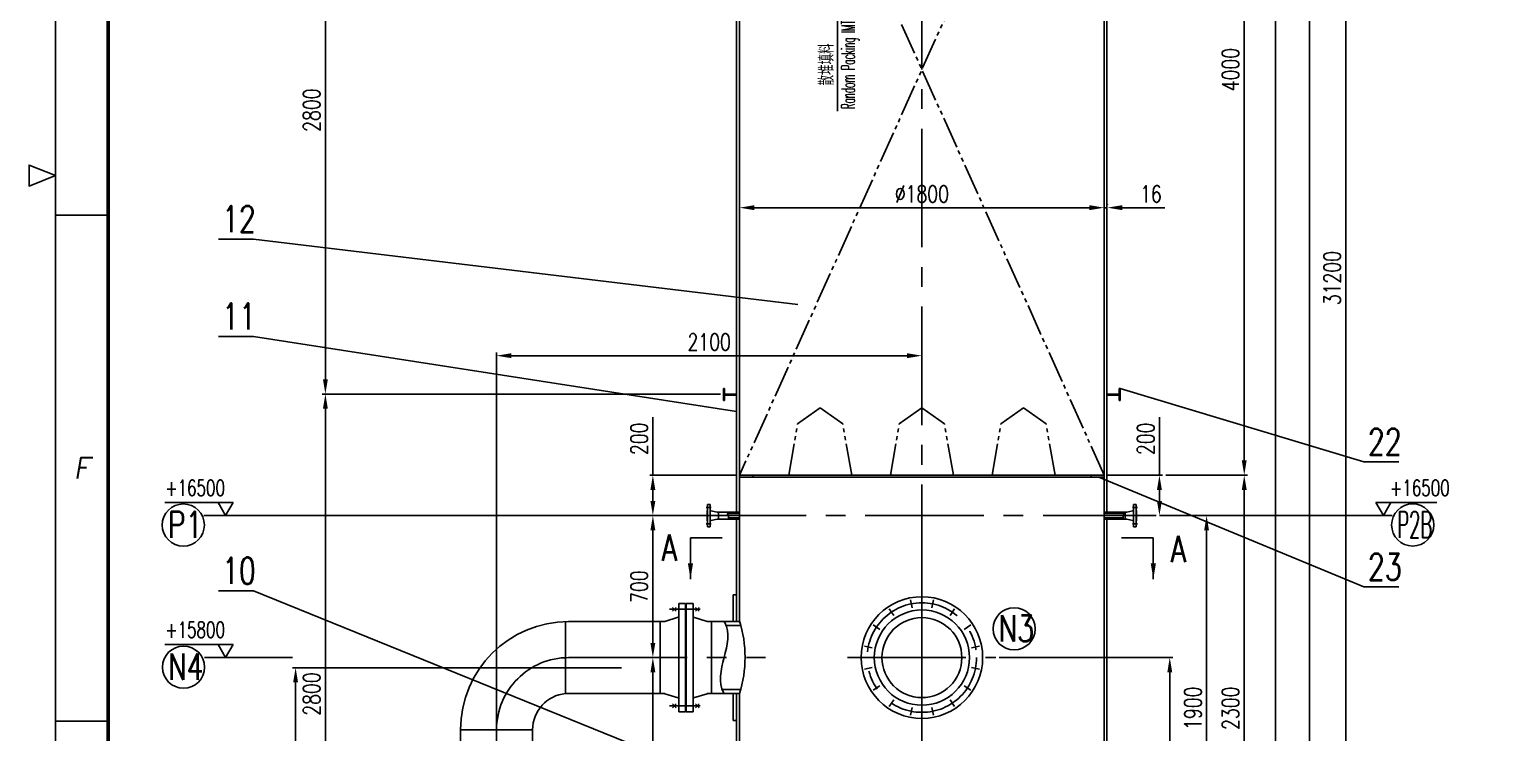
# Model space of a CAD drawing. Extents: x 45567 to 121349, y -17555 to 19241.
# Drawn here: x 45566.9 to 45843.2, y 10415.1 to 10548.6 of the extents above; entities that cross this region are included whole.
import ezdxf
from ezdxf.enums import TextEntityAlignment as Align

# ---------------------------------------------------------------- set-up
doc = ezdxf.new("R2010")
doc.units = 0
doc.header["$LTSCALE"] = 30
doc.header["$MEASUREMENT"] = 0
doc.linetypes.add('CENTER2', pattern=[1.125, 0.75, -0.125, 0.125, -0.125])
doc.linetypes.add('LIDIVIDE', pattern=[0.65, 0.4, -0.05, 0.05, -0.05, 0.05, -0.05])
doc.layers.get('DEFPOINTS').update_dxf_attribs({"linetype": 'CONTINUOUS'})
for name, color, linetype in [('1', 2, 'CONTINUOUS'), ('2', 1, 'CONTINUOUS'), ('3', 3, 'CENTER2'), ('4', 3, 'CENTER2'), ('5', 6, 'LIDIVIDE'), ('L100_9', 2, 'CONTINUOUS')]:
    doc.layers.add(name, color=color, linetype=linetype)
doc.styles.add('HZ', font='simplex.shx', dxfattribs={"width": 0.75, "bigfont": 'SBTXT.shx'})
doc.styles.get("Standard").update_dxf_attribs({"font": 'simplex', "width": 0.75, "bigfont": 'SBTXT'})
doc.dimstyles.new('STANDARD$0', dxfattribs={"dimtxt": 3.2, "dimasz": 2.8, "dimexe": 0.6, "dimexo": 0.6, "dimgap": 1, "dimtad": 1, "dimdec": 0, "dimzin": 0, "dimdsep": 46, "dimtxsty": 'HZ', "dimcen": 0.09, "dimadec": 0, "dimazin": 0, "dimtfac": 1, "dimtdec": 0, "dimtmove": 0, "dimatfit": 3, "dimfxl": 0, "dimtolj": 1, "dimtzin": 0, "dimarcsym": 0})
doc.dimstyles.new('STANDARD$7', dxfattribs={"dimscale": 0, "dimtxt": 3.2, "dimasz": 3, "dimexe": 1.25, "dimexo": 0.625, "dimgap": 1, "dimtad": 1, "dimdec": 4, "dimlfac": 50, "dimdsep": 46, "dimlunit": 6, "dimtxsty": 'HZ', "dimcen": 2.5, "dimadec": 0, "dimazin": 0, "dimtfac": 1, "dimtdec": 4, "dimtmove": 0, "dimatfit": 3, "dimfxl": 0, "dimtolj": 1, "dimtzin": 0, "dimarcsym": 0})

# ---------------------------------------------------------------- blocks, each defined once
blk = doc.blocks.new('*D1547')
at = {"layer": '1', "color": 0, "lineweight": -2}
for p, q in [((45781.58, 10456.31), (45791.14, 10456.31)), ((45790.54, 10386.03), (45790.54, 10453.51)), ((45786.96, 10383.23), (45791.14, 10383.23))]:
    blk.add_line(p, q, dxfattribs=at)
at = {"layer": '1', "color": 0}
for points in [[(45790.07, 10453.51), (45791, 10453.51), (45790.54, 10456.31)], [(45790.07, 10386.03), (45791, 10386.03), (45790.54, 10383.23)]]:
    blk.add_solid(points, dxfattribs=at)
at = {"layer": 'DEFPOINTS', "color": 0}
for p in [(45780.98, 10456.31), (45790.54, 10456.31), (45786.36, 10383.23)]:
    blk.add_point(p, dxfattribs=at)
at = {"layer": '1', "color": 0, "insert": (45787.94, 10419.77), "char_height": 3.2, "attachment_point": 5, "rotation": 90, "style": 'HZ'}
blk.add_mtext('\\A1;1900', dxfattribs=at)
blk = doc.blocks.new('*D1548')
at = {"layer": '1', "color": 0, "lineweight": -2}
for p, q in [((45751.13, 10429.38), (45784.14, 10429.38)), ((45783.54, 10386.03), (45783.54, 10426.58)), ((45783.17, 10383.23), (45782.94, 10383.23))]:
    blk.add_line(p, q, dxfattribs=at)
at = {"layer": '1', "color": 0}
for points in [[(45783.08, 10426.58), (45784.01, 10426.58), (45783.54, 10429.38)], [(45783.08, 10386.03), (45784.01, 10386.03), (45783.54, 10383.23)]]:
    blk.add_solid(points, dxfattribs=at)
at = {"layer": 'DEFPOINTS', "color": 0}
for p in [(45750.53, 10429.38), (45783.54, 10429.38), (45783.77, 10383.23)]:
    blk.add_point(p, dxfattribs=at)
at = {"layer": '1', "color": 0, "insert": (45780.94, 10406.31), "char_height": 3.2, "attachment_point": 5, "rotation": 90, "style": 'HZ'}
blk.add_mtext('\\A1;1200', dxfattribs=at)
blk = doc.blocks.new('*D1549')
at = {"layer": '1', "color": 0, "lineweight": -2}
for p, q in [((45781.58, 10464), (45781.58, 10474.97)), ((45771.69, 10464), (45782.18, 10464)), ((45781.58, 10459.11), (45781.58, 10461.2)), ((45781.58, 10456.31), (45782.18, 10456.31))]:
    blk.add_line(p, q, dxfattribs=at)
at = {"layer": '1', "color": 0}
for points in [[(45781.12, 10461.2), (45782.05, 10461.2), (45781.58, 10464)], [(45781.12, 10459.11), (45782.05, 10459.11), (45781.58, 10456.31)]]:
    blk.add_solid(points, dxfattribs=at)
at = {"layer": 'DEFPOINTS', "color": 0}
for p in [(45771.09, 10464), (45781.58, 10464), (45780.98, 10456.31)]:
    blk.add_point(p, dxfattribs=at)
at = {"layer": '1', "color": 0, "insert": (45778.98, 10470.88), "char_height": 3.2, "attachment_point": 5, "rotation": 90, "style": 'HZ'}
blk.add_mtext('\\A1;200', dxfattribs=at)
blk = doc.blocks.new('*D1550')
at = {"layer": '1', "color": 0, "lineweight": -2}
for p, q in [((45782.78, 10464), (45798.29, 10464)), ((45797.69, 10378.34), (45797.69, 10461.2)), ((45762.6, 10375.54), (45798.29, 10375.54))]:
    blk.add_line(p, q, dxfattribs=at)
at = {"layer": '1', "color": 0}
for points in [[(45797.22, 10461.2), (45798.15, 10461.2), (45797.69, 10464)], [(45797.22, 10378.34), (45798.15, 10378.34), (45797.69, 10375.54)]]:
    blk.add_solid(points, dxfattribs=at)
at = {"layer": 'DEFPOINTS', "color": 0}
for p in [(45782.18, 10464), (45797.69, 10464), (45762, 10375.54)]:
    blk.add_point(p, dxfattribs=at)
at = {"layer": '1', "color": 0, "insert": (45795.09, 10419.77), "char_height": 3.2, "attachment_point": 5, "rotation": 90, "style": 'HZ'}
blk.add_mtext('\\A1;2300', dxfattribs=at)
blk = doc.blocks.new('*D1551')
at = {"layer": '1', "color": 0, "lineweight": -2}
for p, q in [((45771.69, 10617.84), (45798.29, 10617.84)), ((45797.69, 10466.8), (45797.69, 10615.04)), ((45791.13, 10464), (45798.29, 10464))]:
    blk.add_line(p, q, dxfattribs=at)
at = {"layer": '1', "color": 0}
for points in [[(45797.22, 10615.04), (45798.15, 10615.04), (45797.69, 10617.84)], [(45797.22, 10466.8), (45798.15, 10466.8), (45797.69, 10464)]]:
    blk.add_solid(points, dxfattribs=at)
at = {"layer": 'DEFPOINTS', "color": 0}
for p in [(45771.09, 10617.84), (45797.69, 10617.84), (45790.53, 10464)]:
    blk.add_point(p, dxfattribs=at)
at = {"layer": '1', "color": 0, "insert": (45795.09, 10540.92), "char_height": 3.2, "attachment_point": 5, "rotation": 90, "style": 'HZ'}
blk.add_mtext('\\A1;4000', dxfattribs=at)
blk = doc.blocks.new('*D1565')
at = {"layer": '1', "color": 0, "lineweight": -2}
for p, q in [((45772.19, 10564), (45804.2, 10564)), ((45803.6, 10182.18), (45803.6, 10561.2)), ((45794.38, 10179.38), (45804.2, 10179.38))]:
    blk.add_line(p, q, dxfattribs=at)
at = {"layer": '1', "color": 0}
for points in [[(45803.14, 10561.2), (45804.07, 10561.2), (45803.6, 10564)], [(45803.14, 10182.18), (45804.07, 10182.18), (45803.6, 10179.38)]]:
    blk.add_solid(points, dxfattribs=at)
at = {"layer": 'DEFPOINTS', "color": 0}
for p in [(45771.59, 10564), (45803.6, 10564), (45793.78, 10179.38)]:
    blk.add_point(p, dxfattribs=at)
at = {"layer": '1', "color": 0, "insert": (45801.07, 10371.69), "char_height": 3.2, "attachment_point": 5, "rotation": 90, "style": 'HZ'}
blk.add_mtext('\\A1;10000(Q345R)', dxfattribs=at)
blk = doc.blocks.new('*D1568')
at = {"layer": '1', "color": 0, "lineweight": -2}
for p, q in [((45701.86, 10515.23), (45701.86, 10514.13)), ((45704.66, 10514.73), (45768.29, 10514.73)), ((45771.09, 10515.23), (45771.09, 10514.13))]:
    blk.add_line(p, q, dxfattribs=at)
at = {"layer": '1', "color": 0}
for points in [[(45704.66, 10515.2), (45704.66, 10514.26), (45701.86, 10514.73)], [(45768.29, 10515.2), (45768.29, 10514.26), (45771.09, 10514.73)]]:
    blk.add_solid(points, dxfattribs=at)
at = {"layer": 'DEFPOINTS', "color": 0}
for p in [(45701.86, 10515.83), (45771.09, 10515.83), (45771.09, 10514.73)]:
    blk.add_point(p, dxfattribs=at)
at = {"layer": '1', "color": 0, "insert": (45736.48, 10517.33), "char_height": 3.2, "attachment_point": 5, "style": 'HZ'}
blk.add_mtext('\\A1;%%C1800', dxfattribs=at)
blk = doc.blocks.new('*D1569')
at = {"layer": '1', "color": 0, "lineweight": -2}
for p, q in [((45768.29, 10514.73), (45765.49, 10514.73)), ((45771.09, 10515.28), (45771.09, 10515.33)), ((45771.09, 10514.73), (45771.71, 10514.73)), ((45771.71, 10515.28), (45771.71, 10515.33)), ((45774.51, 10514.73), (45782.62, 10514.73))]:
    blk.add_line(p, q, dxfattribs=at)
at = {"layer": '1', "color": 0}
for points in [[(45768.29, 10515.2), (45768.29, 10514.26), (45771.09, 10514.73)], [(45774.51, 10515.2), (45774.51, 10514.26), (45771.71, 10514.73)]]:
    blk.add_solid(points, dxfattribs=at)
at = {"layer": 'DEFPOINTS', "color": 0}
for p in [(45771.09, 10514.68), (45771.71, 10514.73), (45771.71, 10514.68)]:
    blk.add_point(p, dxfattribs=at)
at = {"layer": '1', "color": 0, "insert": (45779.97, 10517.33), "char_height": 3.2, "attachment_point": 5, "style": 'HZ'}
blk.add_mtext('\\A1;16', dxfattribs=at)
blk = doc.blocks.new('*D1574')
at = {"layer": '1', "color": 0, "lineweight": -2}
for p, q in [((45804.2, 11006.31), (45810.68, 11006.31)), ((45810.08, 10182.18), (45810.08, 11003.51)), ((45801.56, 10179.38), (45810.68, 10179.38))]:
    blk.add_line(p, q, dxfattribs=at)
at = {"layer": '1', "color": 0}
for points in [[(45809.61, 11003.51), (45810.55, 11003.51), (45810.08, 11006.31)], [(45809.61, 10182.18), (45810.55, 10182.18), (45810.08, 10179.38)]]:
    blk.add_solid(points, dxfattribs=at)
at = {"layer": 'DEFPOINTS', "color": 0}
for p in [(45803.6, 11006.31), (45810.08, 11006.31), (45800.96, 10179.38)]:
    blk.add_point(p, dxfattribs=at)
at = {"layer": '1', "color": 0, "insert": (45807.54, 10592.84), "char_height": 3.2, "attachment_point": 5, "rotation": 90, "style": 'HZ'}
blk.add_mtext('\\A1;21500(T.L TO T.L)', dxfattribs=at)
blk = doc.blocks.new('*D1575')
at = {"layer": '1', "color": 0, "lineweight": -2}
for p, q in [((45721.54, 11033.23), (45817.58, 11033.23)), ((45816.98, 9972.32), (45816.98, 11030.43)), ((45809.76, 9969.52), (45817.58, 9969.52))]:
    blk.add_line(p, q, dxfattribs=at)
at = {"layer": '1', "color": 0}
for points in [[(45816.51, 11030.43), (45817.44, 11030.43), (45816.98, 11033.23)], [(45816.51, 9972.32), (45817.44, 9972.32), (45816.98, 9969.52)]]:
    blk.add_solid(points, dxfattribs=at)
at = {"layer": 'DEFPOINTS', "color": 0}
for p in [(45720.94, 11033.23), (45816.98, 11033.23), (45809.16, 9969.52)]:
    blk.add_point(p, dxfattribs=at)
at = {"layer": '1', "color": 0, "insert": (45814.38, 10501.37), "char_height": 3.2, "attachment_point": 5, "rotation": 90, "style": 'HZ'}
blk.add_mtext('\\A1;31200', dxfattribs=at)
blk = doc.blocks.new('*D1577')
at = {"layer": '1', "color": 0, "lineweight": -2}
for p, q in [((45679.41, 10427.46), (45616.95, 10427.46)), ((45617.55, 10343.72), (45617.55, 10424.66)), ((45624.3, 10340.92), (45616.95, 10340.92))]:
    blk.add_line(p, q, dxfattribs=at)
at = {"layer": '1', "color": 0}
for points in [[(45617.09, 10424.66), (45618.02, 10424.66), (45617.55, 10427.46)], [(45617.09, 10343.72), (45618.02, 10343.72), (45617.55, 10340.92)]]:
    blk.add_solid(points, dxfattribs=at)
at = {"layer": 'DEFPOINTS', "color": 0}
for p in [(45617.55, 10427.46), (45680.01, 10427.46), (45624.9, 10340.92)]:
    blk.add_point(p, dxfattribs=at)
at = {"layer": '1', "color": 0, "insert": (45614.95, 10384.19), "char_height": 3.2, "attachment_point": 5, "rotation": 90, "style": 'HZ'}
blk.add_mtext('\\A1;3100', dxfattribs=at)
blk = doc.blocks.new('*D1578')
at = {"layer": '1', "color": 0, "lineweight": -2}
for p, q in [((45686.19, 10429.38), (45684.79, 10429.38)), ((45685.39, 10386.03), (45685.39, 10426.58)), ((45691.37, 10383.23), (45684.79, 10383.23))]:
    blk.add_line(p, q, dxfattribs=at)
at = {"layer": '1', "color": 0}
for points in [[(45684.93, 10426.58), (45685.86, 10426.58), (45685.39, 10429.38)], [(45684.93, 10386.03), (45685.86, 10386.03), (45685.39, 10383.23)]]:
    blk.add_solid(points, dxfattribs=at)
at = {"layer": 'DEFPOINTS', "color": 0}
for p in [(45685.39, 10429.38), (45686.79, 10429.38), (45691.97, 10383.23)]:
    blk.add_point(p, dxfattribs=at)
at = {"layer": '1', "color": 0, "insert": (45682.79, 10406.31), "char_height": 3.2, "attachment_point": 5, "rotation": 90, "style": 'HZ'}
blk.add_mtext('\\A1;1200', dxfattribs=at)
blk = doc.blocks.new('*D1579')
at = {"layer": '1', "color": 0, "lineweight": -2}
for p, q in [((45691.37, 10456.31), (45684.79, 10456.31)), ((45685.39, 10432.18), (45685.39, 10453.51)), ((45686.96, 10429.38), (45684.79, 10429.38))]:
    blk.add_line(p, q, dxfattribs=at)
at = {"layer": '1', "color": 0}
for points in [[(45684.93, 10453.51), (45685.86, 10453.51), (45685.39, 10456.31)], [(45684.93, 10432.18), (45685.86, 10432.18), (45685.39, 10429.38)]]:
    blk.add_solid(points, dxfattribs=at)
at = {"layer": 'DEFPOINTS', "color": 0}
for p in [(45685.39, 10456.31), (45691.97, 10456.31), (45687.56, 10429.38)]:
    blk.add_point(p, dxfattribs=at)
at = {"layer": '1', "color": 0, "insert": (45682.79, 10442.84), "char_height": 3.2, "attachment_point": 5, "rotation": 90, "style": 'HZ'}
blk.add_mtext('\\A1;700', dxfattribs=at)
blk = doc.blocks.new('*D1580')
at = {"layer": '1', "color": 0, "lineweight": -2}
for p, q in [((45685.39, 10464), (45685.39, 10474.97)), ((45701.26, 10464), (45684.79, 10464)), ((45685.39, 10459.11), (45685.39, 10461.2)), ((45703.88, 10456.31), (45684.79, 10456.31))]:
    blk.add_line(p, q, dxfattribs=at)
at = {"layer": '1', "color": 0}
for points in [[(45684.93, 10461.2), (45685.86, 10461.2), (45685.39, 10464)], [(45684.93, 10459.11), (45685.86, 10459.11), (45685.39, 10456.31)]]:
    blk.add_solid(points, dxfattribs=at)
at = {"layer": 'DEFPOINTS', "color": 0}
for p in [(45685.39, 10464), (45701.86, 10464), (45704.48, 10456.31)]:
    blk.add_point(p, dxfattribs=at)
at = {"layer": '1', "color": 0, "insert": (45682.79, 10470.88), "char_height": 3.2, "attachment_point": 5, "rotation": 90, "style": 'HZ'}
blk.add_mtext('\\A1;200', dxfattribs=at)
blk = doc.blocks.new('*D1590')
at = {"layer": '1', "color": 0, "lineweight": -2}
for p, q in [((45655.71, 10413.26), (45655.71, 10487.25)), ((45658.51, 10486.65), (45733.68, 10486.65)), ((45736.48, 10483.52), (45736.48, 10487.25))]:
    blk.add_line(p, q, dxfattribs=at)
at = {"layer": '1', "color": 0}
for points in [[(45658.51, 10487.12), (45658.51, 10486.19), (45655.71, 10486.65)], [(45733.68, 10487.12), (45733.68, 10486.19), (45736.48, 10486.65)]]:
    blk.add_solid(points, dxfattribs=at)
at = {"layer": 'DEFPOINTS', "color": 0}
for p in [(45736.48, 10486.65), (45736.48, 10482.92), (45655.71, 10412.66)]:
    blk.add_point(p, dxfattribs=at)
at = {"layer": '1', "color": 0, "insert": (45696.09, 10489.25), "char_height": 3.2, "attachment_point": 5, "style": 'HZ'}
blk.add_mtext('\\A1;2100', dxfattribs=at)
blk = doc.blocks.new('*D1595')
at = {"layer": '1', "color": 0, "lineweight": -2}
for p, q in [((45698.22, 10479.38), (45622.61, 10479.38)), ((45623.21, 10374.49), (45623.21, 10476.58)), ((45698.22, 10371.69), (45622.61, 10371.69))]:
    blk.add_line(p, q, dxfattribs=at)
at = {"layer": '1', "color": 0}
for points in [[(45622.74, 10476.58), (45623.67, 10476.58), (45623.21, 10479.38)], [(45622.74, 10374.49), (45623.67, 10374.49), (45623.21, 10371.69)]]:
    blk.add_solid(points, dxfattribs=at)
at = {"layer": 'DEFPOINTS', "color": 0}
for p in [(45623.21, 10479.38), (45698.82, 10479.38), (45698.82, 10371.69)]:
    blk.add_point(p, dxfattribs=at)
at = {"layer": '1', "color": 0, "insert": (45620.61, 10422.47), "char_height": 3.2, "attachment_point": 5, "rotation": 90, "style": 'HZ'}
blk.add_mtext('\\A1;2800', dxfattribs=at)
blk = doc.blocks.new('*D1596')
at = {"layer": '1', "color": 0, "lineweight": -2}
for p, q in [((45698.22, 10587.07), (45622.61, 10587.07)), ((45623.21, 10482.18), (45623.21, 10584.27)), ((45698.22, 10479.38), (45622.61, 10479.38))]:
    blk.add_line(p, q, dxfattribs=at)
at = {"layer": '1', "color": 0}
for points in [[(45622.74, 10584.27), (45623.67, 10584.27), (45623.21, 10587.07)], [(45622.74, 10482.18), (45623.67, 10482.18), (45623.21, 10479.38)]]:
    blk.add_solid(points, dxfattribs=at)
at = {"layer": 'DEFPOINTS', "color": 0}
for p in [(45623.21, 10587.07), (45698.82, 10587.07), (45698.82, 10479.38)]:
    blk.add_point(p, dxfattribs=at)
at = {"layer": '1', "color": 0, "insert": (45620.61, 10533.23), "char_height": 3.2, "attachment_point": 5, "rotation": 90, "style": 'HZ'}
blk.add_mtext('\\A1;2800', dxfattribs=at)

msp = doc.modelspace()

# ---------------------------------------------------------------- linework, layer by layer
at = {"layer": '1', "ltscale": 3}
msp.add_line((45720.470294, 10560.349577), (45720.470294, 10533.011803), dxfattribs=at)
at = {"layer": '1'}
for p, q in [((45609.583274, 10508.77843), (45712.938827, 10496.363742)), ((45609.583274, 10490.315754), (45701.247874, 10476.072882)), ((45820.366564, 10466.520776), (45774.132488, 10480.401187)), ((45770.061544, 10463.612726), (45820.38168, 10442.784581)), ((45605.689141, 10458.77788), (45592.724501, 10458.77788)), ((45684.7942, 10456.305033), (45600.098875, 10456.305033)), ((45602.833744, 10458.77788), (45604.261442, 10456.305033)), ((45604.261442, 10456.305033), (45605.689141, 10458.77788)), ((45791.135721, 10456.305033), (45825.749436, 10456.305033)), ((45822.694919, 10458.77788), (45834.22889, 10458.77788)), ((45824.122617, 10456.305033), (45822.694919, 10458.77788)), ((45825.550316, 10458.77788), (45824.122617, 10456.305033)), ((45609.583274, 10442.040893), (45715.645875, 10399.076405)), ((45689.12949, 10438.179966), (45689.841165, 10438.89164)), ((45689.12949, 10438.89164), (45689.841165, 10438.179966)), ((45694.212411, 10438.179966), (45693.500737, 10438.89164)), ((45694.212411, 10438.89164), (45693.500737, 10438.179966)), ((45605.689141, 10431.854803), (45592.724501, 10431.854803)), ((45602.833744, 10431.854803), (45604.261442, 10429.381957)), ((45604.261442, 10429.381957), (45605.689141, 10431.854803)), ((45616.95374, 10429.381957), (45600.272905, 10429.381957)), ((45689.12949, 10420.583948), (45689.841165, 10419.872273)), ((45689.12949, 10419.872273), (45689.841165, 10420.583948)), ((45694.212411, 10420.583948), (45693.500737, 10419.872273)), ((45694.212411, 10419.872273), (45693.500737, 10420.583948))]:
    msp.add_line(p, q, dxfattribs=at)
for centre in [(45596.22114, 10454.530745), (45829.681548, 10454.544703), (45753.993664, 10434.84155), (45596.272905, 10427.560568)]:
    msp.add_circle(centre, 4, dxfattribs=at)
for points in [[(45699.676513, 10456.95311), (45699.607282, 10456.837726), (45699.745744, 10455.772341), (45699.676513, 10455.656956)], [(45774.769988, 10456.95311), (45774.839219, 10456.837726), (45774.700757, 10455.772341), (45774.769988, 10455.656956)], [(45698.92763, 10422.543495), (45698.812246, 10422.735803), (45699.043015, 10436.028111), (45698.92763, 10436.220418)]]:
    msp.add_spline(points, degree=3, dxfattribs=at)
at = {"layer": '2'}
for p, q in [((45771.094027, 10937.687542), (45771.094027, 10179.38196)), ((45701.863258, 10644.581954), (45701.863258, 10436.33338)), ((45701.247874, 10563.997335), (45701.247874, 10456.95311)), ((45771.594027, 10563.997335), (45771.594027, 10456.95311)), ((45602.89854, 10508.77843), (45609.583274, 10508.77843)), ((45602.89854, 10490.315754), (45609.583274, 10490.315754)), ((45698.824797, 10480.401187), (45698.824797, 10478.170418)), ((45699.017104, 10480.401187), (45698.824797, 10480.401187)), ((45699.017104, 10479.381956), (45699.017104, 10480.401187)), ((45699.017104, 10479.381956), (45701.247874, 10479.381956)), ((45701.247874, 10479.189649), (45699.017104, 10479.189649)), ((45699.017104, 10478.170418), (45699.017104, 10479.189649)), ((45701.247874, 10479.381956), (45701.247874, 10479.189649)), ((45773.94018, 10479.381956), (45771.709411, 10479.381956)), ((45771.709411, 10479.381956), (45771.709411, 10479.189649)), ((45771.709411, 10479.189649), (45773.94018, 10479.189649)), ((45773.94018, 10480.401187), (45774.132488, 10480.401187)), ((45773.94018, 10479.381956), (45773.94018, 10480.401187)), ((45773.94018, 10478.170418), (45773.94018, 10479.189649)), ((45774.132488, 10480.401187), (45774.132488, 10478.170418)), ((45698.824797, 10478.170418), (45699.017104, 10478.170418)), ((45774.132488, 10478.170418), (45773.94018, 10478.170418)), ((45820.366564, 10466.520776), (45827.051298, 10466.520776)), ((45701.863258, 10463.997341), (45771.094027, 10463.997341)), ((45701.863258, 10463.612726), (45771.094027, 10463.612726)), ((45704.363258, 10463.997341), (45704.363258, 10463.612726)), ((45768.594027, 10463.997341), (45768.594027, 10463.612726)), ((45695.709412, 10457.285803), (45695.709412, 10455.324264)), ((45695.709412, 10457.285803), (45695.770951, 10457.285803)), ((45695.770951, 10458.420418), (45695.770951, 10454.189649)), ((45695.770951, 10458.420418), (45696.267104, 10458.420418)), ((45696.267104, 10458.420418), (45696.267104, 10454.189649)), ((45696.402713, 10457.217271), (45697.575518, 10456.957215)), ((45697.612986, 10456.95311), (45701.863258, 10456.95311)), ((45697.863258, 10456.95311), (45697.863258, 10455.656956)), ((45699.581394, 10456.740033), (45701.863258, 10456.740033)), ((45775.344299, 10456.95311), (45771.094027, 10456.95311)), ((45774.865107, 10456.740033), (45771.094027, 10456.740033)), ((45775.094027, 10456.95311), (45775.094027, 10455.656956)), ((45776.554571, 10457.217271), (45775.381766, 10456.957215)), ((45777.186334, 10458.420418), (45776.69018, 10458.420418)), ((45776.69018, 10458.420418), (45776.69018, 10454.189649)), ((45777.186334, 10458.420418), (45777.186334, 10454.189649)), ((45777.247873, 10457.285803), (45777.186334, 10457.285803)), ((45777.247873, 10457.285803), (45777.247873, 10455.324264)), ((45695.709412, 10455.324264), (45695.770951, 10455.324264)), ((45695.770951, 10454.189649), (45696.267104, 10454.189649)), ((45696.402713, 10455.392796), (45697.575518, 10455.652852)), ((45697.612986, 10455.656956), (45701.863258, 10455.656956)), ((45699.771632, 10455.870033), (45701.863258, 10455.870033)), ((45701.247874, 10455.656956), (45701.247874, 10436.220418)), ((45774.674869, 10455.870033), (45771.094027, 10455.870033)), ((45775.344299, 10455.656956), (45771.094027, 10455.656956)), ((45771.594027, 10455.656956), (45771.594027, 10384.387727)), ((45776.554571, 10455.392796), (45775.381766, 10455.652852)), ((45777.186334, 10454.189649), (45776.69018, 10454.189649)), ((45777.247873, 10455.324264), (45777.186334, 10455.324264)), ((45820.38168, 10442.784581), (45827.066415, 10442.784581)), ((45602.89854, 10442.040893), (45609.583274, 10442.040893)), ((45691.609412, 10439.670418), (45690.324797, 10439.670418)), ((45690.324797, 10419.093495), (45690.324797, 10439.670418)), ((45691.609412, 10419.093495), (45691.609412, 10439.670418)), ((45691.732489, 10419.093495), (45691.732489, 10439.670418)), ((45691.732489, 10439.670418), (45693.017104, 10439.670418)), ((45693.017104, 10419.093495), (45693.017104, 10439.670418)), ((45700.632489, 10441.305034), (45701.247874, 10441.305034)), ((45700.632489, 10441.305034), (45700.632489, 10436.220418)), ((45690.204042, 10437.035968), (45687.658023, 10436.228516)), ((45691.670951, 10437.324264), (45691.609412, 10437.324264)), ((45691.670951, 10421.439649), (45691.670951, 10437.324264)), ((45691.670951, 10437.324264), (45691.732489, 10437.324264)), ((45691.670951, 10421.439649), (45691.670951, 10437.324264)), ((45693.137859, 10437.035968), (45695.683878, 10436.228516)), ((45668.827228, 10422.543495), (45668.827228, 10436.220418)), ((45687.605701, 10436.220418), (45669.40172, 10436.220418)), ((45686.786335, 10422.543495), (45686.786335, 10436.220418)), ((45695.7362, 10436.220418), (45701.863258, 10436.220418)), ((45696.555566, 10422.543495), (45696.555566, 10436.220418)), ((45699.320202, 10435.451188), (45702.114608, 10435.451188)), ((45698.535058, 10423.312726), (45702.084489, 10423.312726)), ((45687.605701, 10422.543495), (45668.827228, 10422.543495)), ((45690.204042, 10421.727946), (45687.658023, 10422.535397)), ((45691.670951, 10421.439649), (45691.609412, 10421.439649)), ((45691.670951, 10421.439649), (45691.732489, 10421.439649)), ((45693.137859, 10421.727946), (45695.683878, 10422.535397)), ((45695.7362, 10422.543495), (45701.863258, 10422.543495)), ((45700.632489, 10417.45888), (45700.632489, 10422.543495)), ((45701.247874, 10422.543495), (45701.247874, 10384.387727)), ((45701.863258, 10422.543495), (45701.863258, 10348.997342)), ((45691.609412, 10419.093495), (45690.324797, 10419.093495)), ((45691.732489, 10419.093495), (45693.017104, 10419.093495)), ((45700.632489, 10417.45888), (45701.247874, 10417.45888)), ((45648.870951, 10415.689649), (45648.870951, 10407.497342)), ((45662.547874, 10415.689649), (45648.870951, 10415.689649)), ((45662.547874, 10415.689649), (45662.547874, 10407.497342))]:
    msp.add_line(p, q, dxfattribs=at)
for radius in [11.538461, 9.038461, 7.584615]:
    msp.add_circle((45736.478642, 10429.381957), radius, dxfattribs=at)
for centre, radius, start, end in [((45696.440181, 10457.386244), 0.173077, 180, 257.49757156), ((45697.612986, 10457.126187), 0.173077, 257.49757156, 270), ((45775.344299, 10457.126187), 0.173077, 270, 282.50242844), ((45776.517103, 10457.386244), 0.173077, 282.50242844, 0), ((45696.440181, 10455.223823), 0.173077, 102.50242844, 180), ((45697.612986, 10455.48388), 0.173077, 90, 102.50242844), ((45775.344299, 10455.48388), 0.173077, 77.49757156, 90), ((45776.517103, 10455.223823), 0.173077, 0, 77.49757156), ((45690.15172, 10437.200947), 0.173077, 287.59605249, 0), ((45693.190181, 10437.200947), 0.173077, 180, 252.40394751), ((45669.40172, 10415.689649), 20.530769, 90, 180), ((45687.605701, 10436.393495), 0.173077, 270, 287.59605249), ((45695.7362, 10436.393495), 0.173077, 252.40394751, 270), ((45679.337123, 10429.438438), 23.557738, 342.98136637, 17.01863363), ((45669.449686, 10415.669781), 6.90184, 95.1743757, 179.83506534), ((45690.15172, 10421.562967), 0.173077, 0, 72.40394751), ((45693.190181, 10421.562967), 0.173077, 107.59605249, 180), ((45695.7362, 10422.370418), 0.173077, 90, 107.59605249)]:
    msp.add_arc(centre, radius, start, end, dxfattribs=at)
at = {"layer": '3'}
for p, q in [((45736.478642, 11035.96838), (45736.478642, 9967.040636)), ((45691.974587, 10456.305033), (45768.527841, 10456.305033)), ((45736.478642, 10441.305034), (45736.478642, 10417.45888)), ((45669.40172, 10429.381957), (45706.806686, 10429.381957)), ((45722.335434, 10429.381957), (45750.532334, 10429.381957))]:
    msp.add_line(p, q, dxfattribs=at)
at = {"layer": '3', "ltscale": 3}
msp.add_line((45780.982698, 10456.305033), (45768.527841, 10456.305033), dxfattribs=at)
at = {"layer": '3'}
msp.add_circle((45736.478642, 10429.381957), 10.384615, dxfattribs=at)
at = {"layer": '4'}
for p, q in [((45695.517104, 10457.83388), (45696.459412, 10457.83388)), ((45777.44018, 10457.83388), (45776.497873, 10457.83388)), ((45695.517104, 10454.776187), (45696.459412, 10454.776187)), ((45777.44018, 10454.776187), (45776.497873, 10454.776187)), ((45734.600898, 10438.822015), (45734.304511, 10440.312054)), ((45738.356387, 10438.822015), (45738.652774, 10440.312054)), ((45688.56866, 10438.535803), (45694.403616, 10438.535803)), ((45731.131279, 10437.384852), (45730.28724, 10438.648046)), ((45741.826006, 10437.384852), (45742.670045, 10438.648046)), ((45728.475747, 10434.72932), (45727.212553, 10435.57336)), ((45744.481537, 10434.72932), (45745.744731, 10435.57336)), ((45727.038584, 10431.259701), (45725.548545, 10431.556088)), ((45745.918701, 10431.259701), (45747.40874, 10431.556088)), ((45727.038584, 10427.504212), (45725.548545, 10427.207825)), ((45745.918701, 10427.504212), (45747.40874, 10427.207825)), ((45728.475747, 10424.034593), (45727.212553, 10423.190554)), ((45744.481537, 10424.034593), (45745.744731, 10423.190554)), ((45688.56866, 10420.228111), (45694.403616, 10420.228111)), ((45731.131279, 10421.379062), (45730.28724, 10420.115868)), ((45741.826006, 10421.379062), (45742.670045, 10420.115868)), ((45734.600898, 10419.941899), (45734.304511, 10418.451859)), ((45738.356387, 10419.941899), (45738.652774, 10418.451859))]:
    msp.add_line(p, q, dxfattribs=at)
msp.add_circle((45736.478642, 10429.381957), 10.384615, dxfattribs=at)
msp.add_circle((45736.478642, 10429.381957), 10.384615, dxfattribs=at)
msp.add_circle((45736.478642, 10429.381957), 10.384615, dxfattribs=at)
msp.add_circle((45736.478642, 10429.381957), 10.384615, dxfattribs=at)
msp.add_circle((45736.478642, 10429.381957), 10.384615, dxfattribs=at)
msp.add_circle((45736.478642, 10429.381957), 10.384615, dxfattribs=at)
msp.add_circle((45736.478642, 10429.381957), 10.384615, dxfattribs=at)
msp.add_circle((45736.478642, 10429.381957), 10.384615, dxfattribs=at)
msp.add_circle((45736.478642, 10429.381957), 10.384615, dxfattribs=at)
msp.add_circle((45736.478642, 10429.381957), 10.384615, dxfattribs=at)
msp.add_circle((45736.478642, 10429.381957), 10.384615, dxfattribs=at)
msp.add_circle((45736.478642, 10429.381957), 10.384615, dxfattribs=at)
msp.add_circle((45736.478642, 10429.381957), 10.384615, dxfattribs=at)
msp.add_circle((45736.478642, 10429.381957), 10.384615, dxfattribs=at)
msp.add_circle((45736.478642, 10429.381957), 10.384615, dxfattribs=at)
msp.add_arc((45669.40172, 10415.689649), 13.692308, 90, 180, dxfattribs=at)
at = {"layer": '5', "ltscale": 0.5}
for p, q in [((45771.094027, 10617.843493), (45701.863258, 10463.997341)), ((45771.094027, 10463.997341), (45701.863258, 10617.843493)), ((45712.883029, 10473.711352), (45717.173134, 10476.74842)), ((45721.463239, 10473.711352), (45717.173134, 10476.74842)), ((45732.188537, 10473.711352), (45736.478642, 10476.74842)), ((45740.768747, 10473.711352), (45736.478642, 10476.74842)), ((45751.494046, 10473.711352), (45755.784151, 10476.74842)), ((45760.074256, 10473.711352), (45755.784151, 10476.74842)), ((45711.192861, 10463.997341), (45712.883029, 10473.711352)), ((45723.153408, 10463.997341), (45721.463239, 10473.711352)), ((45730.498369, 10463.997341), (45732.188537, 10473.711352)), ((45742.458916, 10463.997341), (45740.768747, 10473.711352)), ((45749.803877, 10463.997341), (45751.494046, 10473.711352)), ((45761.764424, 10463.997341), (45760.074256, 10473.711352))]:
    msp.add_line(p, q, dxfattribs=at)
at = {"layer": '5', "ltscale": 10}
msp.add_arc((45687.605701, 10422.370418), 0.173077, 72.40394751, 90, dxfattribs=at)
msp.add_arc((45687.605701, 10422.370418), 0.173077, 72.40394751, 90, dxfattribs=at)
at = {"layer": 'L100_9', "color": 2}
for points in [[(45571.945072, 11115.317855), (45571.945072, 9926.317855), (46412.945072, 9926.317855), (46412.945072, 11115.317855), (45571.945072, 11115.317855)], [(45571.945072, 10520.817855), (45566.945072, 10522.817855), (45566.945072, 10518.817855), (45571.945072, 10520.817855)], [(45571.945072, 10513.317855), (45581.945072, 10513.317855)], [(45571.945072, 10417.317855), (45581.945072, 10417.317855)]]:
    msp.add_lwpolyline(points, dxfattribs=at)
at = {"layer": 'L100_9', "color": 2, "const_width": 0.7}
msp.add_lwpolyline([(45581.945072, 11090.317855), (45581.945072, 9936.317855), (46402.945072, 9936.317855), (46402.945072, 11090.317855), (45581.945072, 11090.317855)], dxfattribs=at)

# ---------------------------------------------------------------- texts
at = {"layer": '1', "style": 'HZ'}
for s, height, width, p in [('Random Packing IMTP40(1.5")', 2.5, 0.48, (45723.712552, 10533.451979)), ('散堆填料', 2.8, 0.75, (45719.756171, 10537.913249))]:
    msp.add_text(s, height=height, rotation=90, dxfattribs=dict(at, width=width)).set_placement(p)
for s, height, width, p in [('12', 5, 0.75, (45603.575511, 10510.09048)), ('11', 5, 0.75, (45603.575511, 10491.627804)), ('22', 5, 0.75, (45821.15192, 10467.832826)), ('+16500', 2.9999999, 0.7, (45592.799774, 10460.074118)), ('+16500', 2.9999999, 0.7, (45825.363847, 10460.074118)), ('P1', 5, 0.75, (45593.265723, 10452.108878)), ('P2B', 5, 0.5, (45826.72613, 10452.122836)), ('A', 5, 0.75, (45687.06057, 10447.732127)), ('A', 5, 0.75, (45783.723092, 10447.487688)), ('10', 5, 0.75, (45603.575511, 10443.352943)), ('23', 5, 0.75, (45821.167037, 10444.096631)), ('N3', 5, 0.75, (45751.038246, 10432.419683)), ('+15800', 2.9999999, 0.7, (45592.799774, 10433.151042)), ('N4', 5, 0.75, (45593.317487, 10425.138701))]:
    msp.add_text(s, height=height, dxfattribs=dict(at, width=width)).set_placement(p)
at = {"layer": 'L100_9', "color": 2, "oblique": 10.00002301, "width": 1.292308}
msp.add_text('F', height=4, dxfattribs=at).set_placement((45575.345072, 10463.317855), (45578.545072, 10463.317855), align=Align.FIT)

# ---------------------------------------------------------------- dimensions: what is measured, and where the dimension line sits
at = {"layer": '1'}
dim = msp.add_linear_dim(base=(45816.978123, 11033.228103), p1=(45809.1612, 9969.515232), p2=(45720.940181, 11033.228103), angle=90, text='31200', dimstyle='STANDARD$0', dxfattribs=at)
dim.commit()
dim.dimension.update_dxf_attribs({"geometry": '*D1575', "text_midpoint": (45814.378123, 10501.371668)})
for base, p1, p2, text, override, picture, middle in [((45810.078368, 11006.305027), (45800.958107, 10179.38196), (45803.604608, 11006.305027), '21500(T.L TO T.L)', {"dimgap": 0.1, "dimlfac": 26}, '*D1574', (45807.540273, 10592.843493)), ((45803.604608, 10563.997335), (45793.77984, 10179.38196), (45771.594027, 10563.997335), '10000(Q345R)', {"dimgap": 0.1, "dimlfac": 26}, '*D1565', (45801.066512, 10371.689647)), ((45617.55374, 10427.45888), (45624.901721, 10340.920419), (45680.012261, 10427.45888), '3100', {"dimlfac": 26}, '*D1577', (45614.95374, 10384.18965))]:
    dim = msp.add_linear_dim(base=base, p1=p1, p2=p2, angle=90, text=text, dimstyle='STANDARD$0', override=override, dxfattribs=at)
    dim.commit()
    dim.dimension.update_dxf_attribs({"geometry": picture, "text_midpoint": middle})
for base, p1, p2, picture, middle in [((45797.685029, 10617.843493), (45790.533864, 10463.997341), (45771.094027, 10617.843493), '*D1551', (45795.085029, 10540.920417)), ((45623.207485, 10587.074263), (45698.824797, 10479.381956), (45698.824797, 10587.074263), '*D1596', (45620.607485, 10533.228109)), ((45685.3942, 10463.997341), (45704.484226, 10456.305033), (45701.863258, 10463.997341), '*D1580', (45682.7942, 10470.883055)), ((45781.582698, 10463.997341), (45780.982698, 10456.305033), (45771.094027, 10463.997341), '*D1549', (45778.982698, 10470.883055)), ((45797.685029, 10463.997341), (45762.000696, 10375.535804), (45782.182698, 10463.997341), '*D1550', (45795.085029, 10419.766572)), ((45685.3942, 10456.305033), (45687.563672, 10429.381957), (45691.974587, 10456.305033), '*D1579', (45682.7942, 10442.843495)), ((45790.535721, 10456.305033), (45786.359209, 10383.228111), (45780.982698, 10456.305033), '*D1547', (45787.935721, 10419.766572)), ((45685.3942, 10429.381957), (45691.974587, 10383.228111), (45686.786335, 10429.381957), '*D1578', (45682.7942, 10406.305034)), ((45783.54444, 10429.381957), (45783.770312, 10383.228111), (45750.532334, 10429.381957), '*D1548', (45780.94444, 10406.305034))]:
    dim = msp.add_linear_dim(base=base, p1=p1, p2=p2, angle=90, dimstyle='STANDARD$0', override={"dimlfac": 26}, dxfattribs=at)
    dim.commit()
    dim.dimension.update_dxf_attribs({"geometry": picture, "text_midpoint": middle})
for base, p1, p2, text, picture, middle in [((45771.094027, 10514.730701), (45701.863258, 10515.825284), (45771.094027, 10515.825284), '%%C1800', '*D1568', (45736.478642, 10517.330701)), ((45771.709411, 10514.730701), (45771.094027, 10514.677993), (45771.709411, 10514.677993), '16', '*D1569', (45779.966554, 10517.330701))]:
    dim = msp.add_linear_dim(base=base, p1=p1, p2=p2, text=text, dimstyle='STANDARD$0', override={"dimlfac": 26}, dxfattribs=at)
    dim.commit()
    dim.dimension.update_dxf_attribs({"geometry": picture, "text_midpoint": middle})
dim = msp.add_linear_dim(base=(45736.478642, 10486.653486), p1=(45655.709413, 10412.660071), p2=(45736.478642, 10482.916448), dimstyle='STANDARD$0', override={"dimlfac": 26}, dxfattribs=at)
dim.commit()
dim.dimension.update_dxf_attribs({"geometry": '*D1590', "text_midpoint": (45696.094027, 10489.253486)})
dim = msp.add_linear_dim(base=(45623.207485, 10479.381956), p1=(45698.824797, 10371.68965), p2=(45698.824797, 10479.381956), angle=90, dimstyle='STANDARD$0', override={"dimlfac": 26}, dxfattribs=at)
dim.commit()
dim.dimension.update_dxf_attribs({"geometry": '*D1595', "text_midpoint": (45623.207485, 10422.466739), "dimtype": 160})

# ---------------------------------------------------------------- leaders
for points in [[(45692.532859, 10444.267802), (45692.532859, 10452.120757), (45698.558598, 10452.120757)], [(45780.424426, 10444.267802), (45780.424426, 10452.120757), (45774.398687, 10452.120757)]]:
    msp.add_leader(points, dimstyle='STANDARD$7', override={"dimscale": 1, "dimtad": 0}, dxfattribs=at)

doc.saveas('drawing.dxf')
